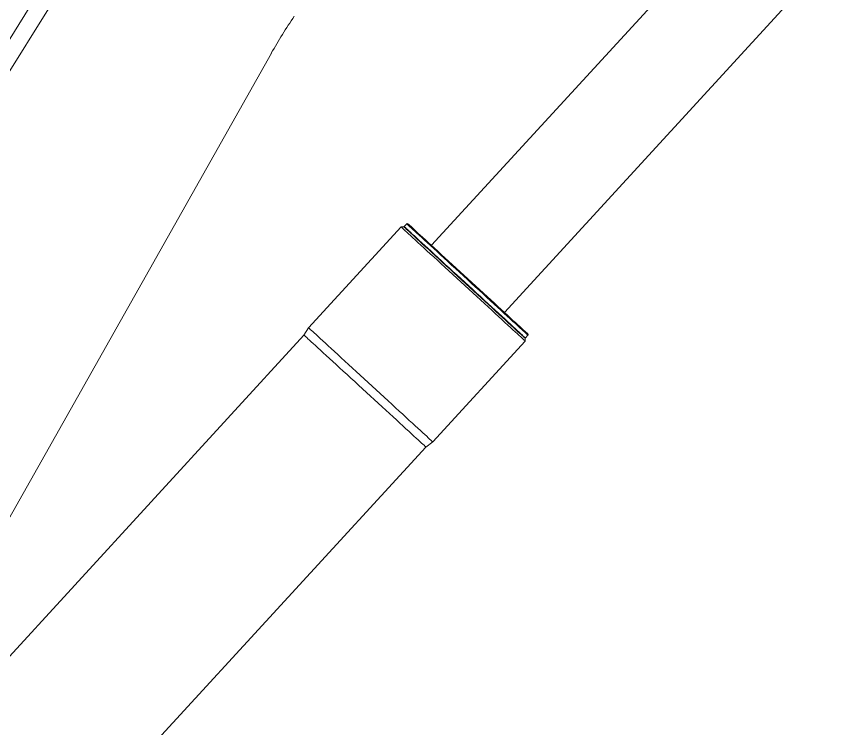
# Model space of a CAD drawing. Header units: millimetres. Extents: x 119 to 316, y 482 to 761.
# Drawn here: x 163.03 to 204.16, y 680.35 to 716.26 of the extents above; entities that cross this region are included whole.
import ezdxf

# ---------------------------------------------------------------- set-up
doc = ezdxf.new("R2010")
doc.units = ezdxf.units.MM

msp = doc.modelspace()

# ---------------------------------------------------------------- linework, layer by layer
at = {"color": 7, "linetype": 'Continuous', "lineweight": 15}
for p, q in [((123.016, 649.84), (179.24, 740.05)), ((122.715, 650.963), (178.022, 739.702)), ((200.475, 722.693), (183.966, 704.715)), ((187.648, 701.333), (204.158, 719.311)), ((175.894, 714.407), (156.679, 680.352)), ((182.723, 705.802), (182.595, 705.662)), ((182.44, 705.641), (177.773, 700.559)), ((182.581, 705.647), (182.44, 705.641)), ((177.773, 700.559), (177.54, 700.195)), ((177.54, 700.195), (154.447, 675.047)), ((188.701, 699.892), (188.695, 700.033)), ((188.708, 700.048), (188.837, 700.188)), ((184.033, 694.81), (188.701, 699.892)), ((183.691, 694.547), (184.033, 694.81)), ((157.177, 665.675), (183.691, 694.547))]:
    msp.add_line(p, q, dxfattribs=at)
at = {"color": 8, "linetype": 'Continuous', "lineweight": 15, "flags": 128}
for points in [[(185.78, 702.995), (185.58, 703.178), (185.381, 703.361), (185.184, 703.542), (184.989, 703.721), (184.797, 703.897), (184.61, 704.069), (184.428, 704.236), (184.252, 704.398), (184.082, 704.554), (183.919, 704.704), (183.765, 704.846), (183.619, 704.98), (183.482, 705.105), (183.355, 705.222), (183.238, 705.329), (183.133, 705.426), (183.038, 705.512), (182.956, 705.588), (182.885, 705.653), (182.827, 705.706), (182.782, 705.748), (182.749, 705.778), (182.73, 705.796), (182.723, 705.802)], [(185.651, 702.855), (185.451, 703.038), (185.252, 703.221), (185.055, 703.402), (184.86, 703.581), (184.669, 703.757), (184.482, 703.929), (184.299, 704.096), (184.123, 704.258), (183.953, 704.414), (183.791, 704.564), (183.636, 704.706), (183.49, 704.84), (183.353, 704.965), (183.226, 705.082), (183.11, 705.189), (183.004, 705.286), (182.91, 705.372), (182.827, 705.448), (182.757, 705.513), (182.699, 705.566), (182.653, 705.608), (182.621, 705.638), (182.601, 705.656), (182.595, 705.662)], [(188.837, 700.188), (188.83, 700.194), (188.81, 700.212), (188.778, 700.242), (188.732, 700.283), (188.674, 700.337), (188.604, 700.401), (188.521, 700.477), (188.427, 700.564), (188.321, 700.661), (188.205, 700.768), (188.078, 700.884), (187.941, 701.01), (187.795, 701.144), (187.641, 701.286), (187.478, 701.435), (187.308, 701.591), (187.132, 701.753), (186.95, 701.921), (186.762, 702.092), (186.571, 702.268), (186.376, 702.447), (186.179, 702.628), (185.98, 702.811), (185.78, 702.995)], [(188.708, 700.048), (188.702, 700.054), (188.682, 700.072), (188.649, 700.102), (188.604, 700.143), (188.546, 700.197), (188.475, 700.261), (188.393, 700.337), (188.299, 700.424), (188.193, 700.521), (188.076, 700.628), (187.95, 700.744), (187.813, 700.87), (187.667, 701.004), (187.512, 701.146), (187.35, 701.295), (187.18, 701.451), (187.003, 701.613), (186.821, 701.781), (186.634, 701.953), (186.443, 702.128), (186.248, 702.307), (186.05, 702.488), (185.851, 702.671), (185.651, 702.855)]]:
    msp.add_lwpolyline(points, dxfattribs=at)
at = {"color": 7, "linetype": 'Continuous', "lineweight": 15, "flags": 128}
for points in [[(185.807, 703.024), (185.609, 703.206), (185.412, 703.387), (185.216, 703.567), (185.023, 703.744), (184.834, 703.918), (184.649, 704.088), (184.468, 704.254), (184.293, 704.414), (184.125, 704.569), (183.964, 704.717), (183.811, 704.857), (183.666, 704.99), (183.531, 705.114), (183.405, 705.23), (183.29, 705.336), (183.185, 705.432), (183.092, 705.517), (183.01, 705.593), (182.94, 705.657), (182.883, 705.709), (182.838, 705.751), (182.806, 705.78), (182.786, 705.798), (182.78, 705.804)], [(182.44, 705.641), (182.443, 705.639), (182.458, 705.625), (182.486, 705.599), (182.526, 705.562), (182.58, 705.512), (182.646, 705.451), (182.725, 705.379), (182.815, 705.296), (182.917, 705.203), (183.03, 705.099), (183.154, 704.985), (183.288, 704.862), (183.432, 704.73), (183.584, 704.59), (183.745, 704.443), (183.913, 704.288), (184.089, 704.127), (184.27, 703.96), (184.457, 703.788), (184.649, 703.612), (184.845, 703.433), (185.043, 703.25), (185.244, 703.066), (185.446, 702.88), (185.649, 702.694), (185.851, 702.508), (186.053, 702.323), (186.252, 702.14), (186.448, 701.96), (186.641, 701.783)], [(182.581, 705.647), (182.582, 705.646), (182.593, 705.636), (182.617, 705.614), (182.654, 705.581), (182.703, 705.535), (182.766, 705.478), (182.84, 705.409), (182.927, 705.33), (183.025, 705.24), (183.134, 705.139), (183.254, 705.029), (183.384, 704.91), (183.524, 704.781), (183.673, 704.644), (183.83, 704.5), (183.996, 704.348), (184.168, 704.19), (184.346, 704.026), (184.53, 703.857), (184.719, 703.684), (184.911, 703.507), (185.107, 703.328), (185.305, 703.146), (185.505, 702.963), (185.705, 702.779), (185.904, 702.595), (186.103, 702.413), (186.299, 702.233), (186.493, 702.055), (186.683, 701.88)], [(188.834, 700.244), (188.828, 700.25), (188.808, 700.268), (188.776, 700.298), (188.731, 700.339), (188.674, 700.392), (188.604, 700.456), (188.522, 700.531), (188.429, 700.617), (188.324, 700.713), (188.209, 700.819), (188.083, 700.934), (187.948, 701.058), (187.803, 701.191), (187.65, 701.332), (187.489, 701.48), (187.321, 701.634), (187.146, 701.795), (186.965, 701.96), (186.78, 702.131), (186.59, 702.305), (186.398, 702.482), (186.202, 702.661), (186.005, 702.842), (185.807, 703.024)], [(186.641, 701.783), (186.829, 701.61), (187.012, 701.442), (187.189, 701.28), (187.359, 701.124), (187.521, 700.975), (187.676, 700.833), (187.821, 700.699), (187.957, 700.574), (188.083, 700.459), (188.199, 700.352), (188.303, 700.256), (188.396, 700.171), (188.478, 700.096), (188.547, 700.033), (188.603, 699.981), (188.647, 699.941), (188.678, 699.913), (188.696, 699.896), (188.701, 699.892)], [(186.683, 701.88), (186.869, 701.71), (187.049, 701.544), (187.224, 701.384), (187.391, 701.23), (187.551, 701.083), (187.703, 700.944), (187.846, 700.812), (187.979, 700.69), (188.103, 700.576), (188.216, 700.473), (188.318, 700.379), (188.408, 700.296), (188.487, 700.224), (188.553, 700.163), (188.607, 700.114), (188.648, 700.076), (188.676, 700.05), (188.692, 700.036), (188.695, 700.033)], [(177.773, 700.559), (177.776, 700.556), (177.79, 700.543), (177.818, 700.517), (177.859, 700.479), (177.913, 700.43), (177.979, 700.369), (178.058, 700.297), (178.148, 700.214), (178.25, 700.12), (178.363, 700.017), (178.487, 699.903), (178.621, 699.78), (178.765, 699.648), (178.917, 699.508), (179.078, 699.361), (179.246, 699.206), (179.422, 699.045), (179.603, 698.878), (179.79, 698.706), (179.982, 698.53), (180.178, 698.351), (180.376, 698.168), (180.577, 697.984), (180.779, 697.798), (180.982, 697.612), (181.184, 697.426), (181.386, 697.241), (181.585, 697.058), (181.781, 696.878), (181.974, 696.701)], [(177.54, 700.195), (177.543, 700.192), (177.558, 700.179), (177.585, 700.154), (177.625, 700.117), (177.678, 700.068), (177.743, 700.009), (177.82, 699.938), (177.909, 699.856), (178.009, 699.764), (178.121, 699.662), (178.242, 699.55), (178.374, 699.43), (178.515, 699.3), (178.664, 699.163), (178.822, 699.018), (178.988, 698.866), (179.16, 698.707), (179.338, 698.544), (179.522, 698.375), (179.711, 698.202), (179.903, 698.026), (180.098, 697.846), (180.295, 697.665), (180.494, 697.483), (180.693, 697.3), (180.892, 697.117), (181.089, 696.936), (181.285, 696.756), (181.478, 696.579), (181.667, 696.405)], [(181.974, 696.701), (182.162, 696.528), (182.345, 696.36), (182.522, 696.198), (182.692, 696.042), (182.854, 695.893), (183.009, 695.751), (183.154, 695.617), (183.29, 695.492), (183.416, 695.376), (183.532, 695.27), (183.636, 695.174), (183.729, 695.089), (183.811, 695.014), (183.88, 694.951), (183.936, 694.899), (183.98, 694.859), (184.011, 694.83), (184.029, 694.814), (184.033, 694.81)], [(181.667, 696.405), (181.852, 696.235), (182.032, 696.07), (182.205, 695.911), (182.372, 695.757), (182.532, 695.611), (182.684, 695.472), (182.827, 695.34), (182.96, 695.218), (183.084, 695.104), (183.198, 695), (183.3, 694.905), (183.392, 694.821), (183.472, 694.748), (183.539, 694.686), (183.595, 694.635), (183.638, 694.595), (183.668, 694.568), (183.686, 694.551), (183.691, 694.547)]]:
    msp.add_lwpolyline(points, dxfattribs=at)
at = {"color": 7, "linetype": 'Continuous', "lineweight": 15}
for centre, radius, start, end in [((197.667, 702.122), 25, 145.5668, 150.5668), ((182.753, 705.775), 0.04, 47.438, 137.438), ((182.609, 705.648), 0.02, 137.438, 227.438), ((188.693, 700.061), 0.02, 227.438, 317.438), ((188.807, 700.215), 0.04, 317.438, 47.438)]:
    msp.add_arc(centre, radius, start, end, dxfattribs=at)

doc.saveas('drawing.dxf')
